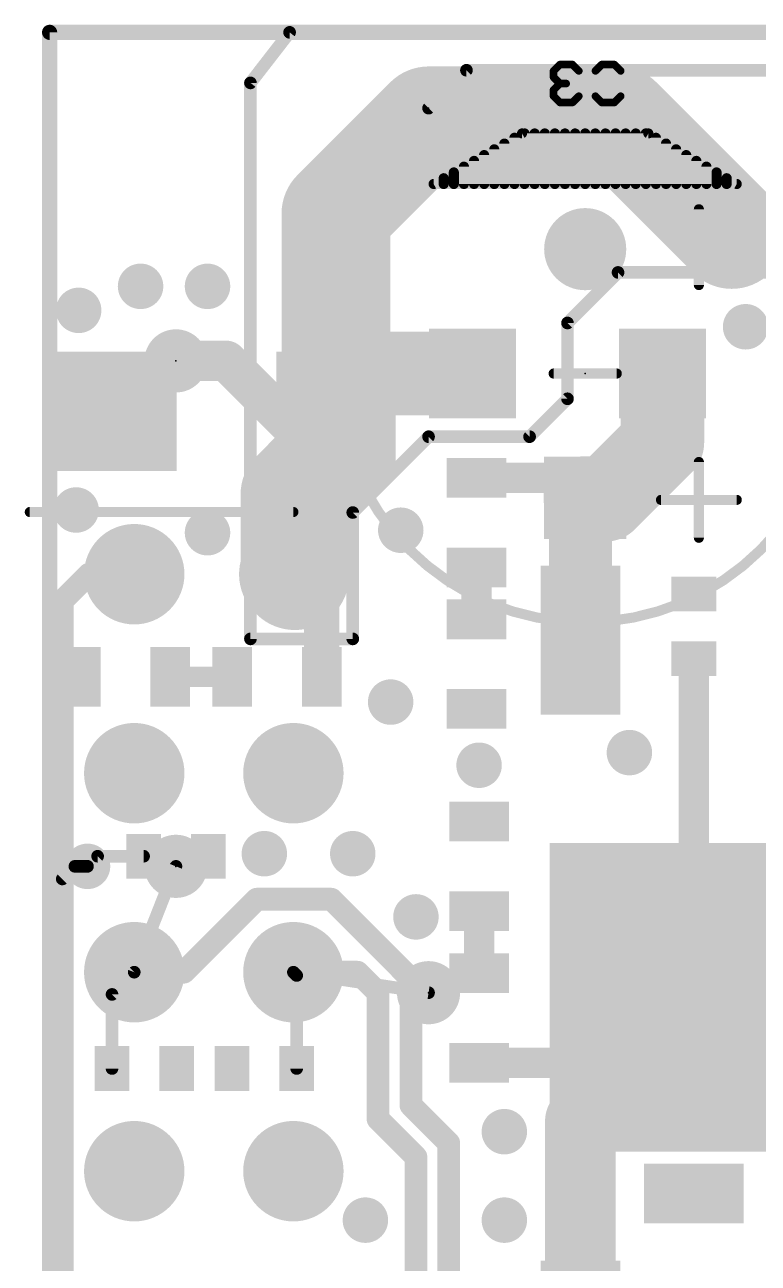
# Model space of a CAD drawing. Extents: x 0 to 54.4, y 0.4 to 50.9.
# Drawn here: x 0.01 to 14.76, y 25.55 to 50.44 of the extents above; entities that cross this region are included whole.
import ezdxf

# ---------------------------------------------------------------- set-up
doc = ezdxf.new("R2010")
doc.units = 0
for name, color, linetype in [('1', 22, 'CONTINUOUS'), ('16', 175, 'CONTINUOUS'), ('17', 82, 'CONTINUOUS'), ('18', 82, 'CONTINUOUS'), ('22', 253, 'CONTINUOUS'), ('24', 7, 'CONTINUOUS'), ('26', 253, 'CONTINUOUS')]:
    doc.layers.add(name, color=color, linetype=linetype)

# ---------------------------------------------------------------- blocks, each defined once
blk = doc.blocks.new('RECT')
blk.add_solid([(-0.5, -0.5), (0.5, -0.5), (-0.5, 0.5), (0.5, 0.5)])
blk = doc.blocks.new('ROUNDP')
at = {"const_width": 0.5}
blk.add_lwpolyline([(0, -0.25, 1), (0, 0.25, 1), (0, -0.25)], format="xyb", dxfattribs=at)
blk = doc.blocks.new('SQUAREP')
blk.add_solid([(-0.5, -0.5), (0.5, -0.5), (-0.5, 0.5), (0.5, 0.5)])
blk = doc.blocks.new('PIE')
at = {"const_width": 0.5}
blk.add_lwpolyline([(0, -0.25, 1), (0, 0.25, 1), (0, -0.25)], format="xyb", dxfattribs=at)
blk = doc.blocks.new('ROUNDV')
at = {"const_width": 0.5}
blk.add_lwpolyline([(0, -0.25, 1), (0, 0.25, 1), (0, -0.25)], format="xyb", dxfattribs=at)

msp = doc.modelspace()

# ---------------------------------------------------------------- linework, layer by layer
at = {"layer": '1'}
for points, const_width in [([(54.102, 50.292), (0.508, 50.292)], 0.254), ([(0.508, 50.292), (0.508, 0.508)], 0.254), ([(4.5466, 49.276), (5.334, 50.292)], 0.254), ([(5.334, 50.292), (16.764, 50.292)], 0.254), ([(6.264, 46.65), (8.128, 48.514)], 2.1844), ([(8.128, 48.514), (11.938, 48.514)], 2.1844), ([(11.938, 48.514), (14.224, 46.228)], 2.1844), ([(4.5466, 38.1), (4.5466, 49.276)], 0.254), ([(6.264, 43.18), (6.264, 46.65)], 2.1844), ([(14.351, 46.101), (14.224, 46.228)], 0.6096), ([(17.1498, 46.101), (14.351, 46.101)], 0.6096), ([(11.938, 45.466), (10.922, 44.45)], 0.254), ([(17.78, 45.466), (11.938, 45.466)], 0.254), ([(10.922, 44.45), (10.922, 42.926)], 0.254), ([(6.264, 42.672), (6.264, 43.18)], 2.1844), ([(6.518, 43.434), (6.264, 43.18)], 1.6764), ([(9.012, 43.434), (6.518, 43.434)], 1.6764), ([(12.832, 43.434), (12.832, 42.042)], 1.6764), ([(6.264, 42.672), (6.264, 41.824)], 2.1844), ([(1.128, 42.698), (1.864, 42.672)], 0.4064), ([(5.4398, 40.9998), (6.264, 41.824)], 2.1844), ([(10.922, 42.926), (10.16, 42.164)], 0.254), ([(12.832, 42.042), (11.684, 40.894)], 1.6764), ([(5.4398, 39.37), (5.4398, 40.9998)], 2.1844), ([(8.128, 42.164), (6.604, 40.64)], 0.254), ([(10.16, 42.164), (8.128, 42.164)], 0.254), ([(9.0932, 41.3368), (10.8748, 41.3368)], 0.6096), ([(11.2776, 40.934), (11.644, 40.934)], 1.6764), ([(10.8748, 41.3368), (11.2776, 40.934)], 0.6096), ([(11.644, 40.934), (11.684, 40.894)], 1.6764), ([(11.182, 40.8384), (11.2776, 40.934)], 1.27), ([(11.182, 38.074), (11.182, 40.8384)], 1.27), ([(6.604, 40.64), (6.604, 38.1)], 0.254), ([(5.4398, 39.37), (5.4098, 39.4)], 2.1844), ([(9.0932, 38.492), (9.0932, 39.5368)], 0.6096), ([(5.98, 38.8298), (5.4398, 39.37)], 0.7112), ([(5.98, 37.338), (5.98, 38.8298)], 0.7112), ([(6.604, 38.1), (4.5466, 38.1)], 0.254), ([(13.462, 37.704), (13.462, 30.894)], 0.6096), ([(4.18, 37.338), (2.932, 37.338)], 0.4064), ([(1.4732, 33.7312), (1.27, 33.528)], 0.254), ([(2.398, 33.7312), (1.4732, 33.7312)], 0.254), ([(3.206, 31.4), (4.6736, 32.8676)], 0.4572), ([(4.6736, 32.8676), (6.1722, 32.8676)], 0.4572), ([(6.1722, 32.8676), (7.7724, 31.2674)], 0.4572), ([(9.144, 32.628), (9.144, 31.38)], 0.6096), ([(2.2098, 31.4), (3.206, 31.4)], 0.4572), ([(5.4098, 31.4), (6.7, 31.4)], 0.4572), ([(6.7, 31.4), (7.112, 30.988)], 0.4572), ([(1.763, 30.9532), (2.2098, 31.4)], 0.254), ([(5.476, 31.3338), (5.4098, 31.4)], 0.254), ([(5.476, 29.464), (5.476, 31.3338)], 0.254), ([(7.7724, 31.2674), (7.7724, 28.7274)], 0.4572), ([(15.494, 30.386), (13.462, 30.894)], 1.27), ([(7.112, 30.988), (7.112, 28.448)], 0.4572), ([(12.4413, 29.6724), (13.462, 30.894)], 0.6096), ([(13.462, 28.862), (13.462, 30.894)], 0.6096), ([(1.763, 29.464), (1.763, 30.9532)], 0.254), ([(11.182, 28.4132), (12.4413, 29.6724)], 1.4224), ([(9.144, 29.58), (12.236, 29.58)], 0.6096), ([(12.236, 29.58), (12.4413, 29.6724)], 0.6096), ([(7.7724, 28.7274), (8.5344, 27.9654)], 0.4572), ([(11.182, 24.104), (11.182, 28.4132)], 1.4224), ([(7.112, 28.448), (7.874, 27.686)], 0.4572), ([(8.5344, 27.9654), (8.5344, 13.9954)], 0.4572), ([(7.874, 27.686), (7.874, 13.716)], 0.4572)]:
    msp.add_lwpolyline(points, dxfattribs=dict(at, const_width=const_width))
for points, const_width in [([(0.508, 50.3555, 1), (0.508, 50.2285)], 0.127), ([(0.5715, 50.292, 1), (0.4445, 50.292)], 0.127), ([(5.334, 50.3555, 1), (5.334, 50.2285)], 0.127), ([(5.3842, 50.2531, 1), (5.2838, 50.3309)], 0.127), ([(8.128, 49.0601, 1), (8.128, 47.9679)], 1.0922), ([(8.5142, 48.1278, 1), (7.7418, 48.9002)], 1.0922), ([(12.3242, 48.9002, 1), (11.5518, 48.1278)], 1.0922), ([(11.938, 47.9679, 1), (11.938, 49.0601)], 1.0922), ([(4.6101, 49.276, 1), (4.4831, 49.276)], 0.127), ([(4.4964, 49.3149, 1), (4.5968, 49.2371)], 0.127), ([(5.8778, 47.0362, 1), (6.6502, 46.2638)], 1.0922), ([(6.8101, 46.65, 1), (5.7179, 46.65)], 1.0922), ([(13.8378, 45.8418, 1), (14.6102, 46.6142)], 1.0922), ([(14.3318, 46.3358, 1), (14.1162, 46.1202)], 0.3048), ([(14.351, 46.2534, 1), (14.351, 45.9486)], 0.3048), ([(14.2432, 45.9932, 1), (14.4588, 46.2088)], 0.3048), ([(11.938, 45.5295, 1), (11.938, 45.4025)], 0.127), ([(11.9829, 45.4211, 1), (11.8931, 45.5109)], 0.127), ([(10.9855, 44.45, 1), (10.8585, 44.45)], 0.127), ([(10.8771, 44.4949, 1), (10.9669, 44.4051)], 0.127), ([(6.8101, 43.18, 1), (5.7179, 43.18)], 1.0922), ([(6.518, 43.8531, 1), (6.518, 43.0149)], 0.8382), ([(6.8143, 43.1377, 1), (6.2217, 43.7303)], 0.8382), ([(9.012, 43.0149, 1), (9.012, 43.8531)], 0.8382), ([(13.2511, 43.434, 1), (12.4129, 43.434)], 0.8382), ([(5.9677, 43.4763, 1), (6.5603, 42.8837)], 0.8382), ([(6.8101, 42.672, 1), (5.7179, 42.672)], 1.0922), ([(5.7179, 43.18, 1), (6.8101, 43.18)], 1.0922), ([(5.7179, 42.672, 1), (6.8101, 42.672)], 1.0922), ([(1.1316, 42.7995, 1), (1.1244, 42.5965)], 0.2032), ([(1.8604, 42.5705, 1), (1.8676, 42.7735)], 0.2032), ([(6.6502, 41.4378, 1), (5.8778, 42.2102)], 1.0922), ([(10.8585, 42.926, 1), (10.9855, 42.926)], 0.127), ([(10.9669, 42.8811, 1), (10.8771, 42.9709)], 0.127), ([(13.1283, 41.7457, 1), (12.5357, 42.3383)], 0.8382), ([(5.7179, 41.824, 1), (6.8101, 41.824)], 1.0922), ([(12.4129, 42.042, 1), (13.2511, 42.042)], 0.8382), ([(5.9859, 40.9998, 1), (4.8937, 40.9998)], 1.0922), ([(8.128, 42.2275, 1), (8.128, 42.1005)], 0.127), ([(8.1729, 42.1191, 1), (8.0831, 42.2089)], 0.127), ([(10.1151, 42.2089, 1), (10.2049, 42.1191)], 0.127), ([(10.16, 42.1005, 1), (10.16, 42.2275)], 0.127), ([(5.0536, 41.386, 1), (5.826, 40.6136)], 1.0922), ([(9.0932, 41.4892, 1), (9.0932, 41.1844)], 0.3048), ([(11.2776, 41.3531, 1), (11.2776, 40.5149)], 0.8382), ([(10.9826, 41.4446, 1), (10.767, 41.229)], 0.3048), ([(10.8748, 41.1844, 1), (10.8748, 41.4892)], 0.3048), ([(11.9403, 41.2303, 1), (11.3477, 40.6377)], 0.8382), ([(11.3877, 41.1903, 1), (11.9803, 40.5977)], 0.8382), ([(11.3877, 40.5977, 1), (11.9803, 41.1903)], 0.8382), ([(11.644, 40.5149, 1), (11.644, 41.3531)], 0.8382), ([(11.4995, 40.8384, 1), (10.8645, 40.8384)], 0.635), ([(10.9575, 41.0629, 1), (11.4065, 40.6139)], 0.635), ([(11.5021, 40.7095, 1), (11.0531, 41.1585)], 0.635), ([(11.1698, 40.8262, 1), (11.3854, 41.0418)], 0.3048), ([(6.6675, 40.64, 1), (6.5405, 40.64)], 0.127), ([(6.5591, 40.6849, 1), (6.6489, 40.5951)], 0.127), ([(5.796, 39.7862, 1), (5.0236, 39.0138)], 1.0922), ([(5.0536, 38.9838, 1), (5.826, 39.7562)], 1.0922), ([(4.8937, 39.37, 1), (5.9859, 39.37)], 1.0922), ([(9.2456, 39.5368, 1), (8.9408, 39.5368)], 0.3048), ([(5.5655, 39.4957, 1), (5.3141, 39.2443)], 0.3556), ([(6.1578, 38.8298, 1), (5.8022, 38.8298)], 0.3556), ([(5.8543, 38.7041, 1), (6.1057, 38.9555)], 0.3556), ([(8.9408, 38.492, 1), (9.2456, 38.492)], 0.3048), ([(10.8645, 38.074, 1), (11.4995, 38.074)], 0.635), ([(4.5466, 38.1635, 1), (4.5466, 38.0365)], 0.127), ([(4.4831, 38.1, 1), (4.6101, 38.1)], 0.127), ([(6.5405, 38.1, 1), (6.6675, 38.1)], 0.127), ([(6.604, 38.0365, 1), (6.604, 38.1635)], 0.127), ([(13.6144, 37.704, 1), (13.3096, 37.704)], 0.3048), ([(2.932, 37.4396, 1), (2.932, 37.2364)], 0.2032), ([(4.18, 37.2364, 1), (4.18, 37.4396)], 0.2032), ([(5.8022, 37.338, 1), (6.1578, 37.338)], 0.3556), ([(1.4732, 33.7947, 1), (1.4732, 33.6677)], 0.127), ([(1.5181, 33.6863, 1), (1.4283, 33.7761)], 0.127), ([(2.398, 33.6677, 1), (2.398, 33.7947)], 0.127), ([(1.2251, 33.5729, 1), (1.3149, 33.4831)], 0.127), ([(4.6736, 32.9819, 1), (4.6736, 32.7533)], 0.2286), ([(4.7544, 32.7868, 1), (4.5928, 32.9484)], 0.2286), ([(6.253, 32.9484, 1), (6.0914, 32.7868)], 0.2286), ([(6.1722, 32.7533, 1), (6.1722, 32.9819)], 0.2286), ([(9.2964, 32.628, 1), (8.9916, 32.628)], 0.3048), ([(2.2098, 31.5143, 1), (2.2098, 31.2857)], 0.2286), ([(3.206, 31.2857, 1), (3.206, 31.5143)], 0.2286), ([(5.4098, 31.5143, 1), (5.4098, 31.2857)], 0.2286), ([(6.7808, 31.4808, 1), (6.6192, 31.3192)], 0.2286), ([(6.7, 31.2857, 1), (6.7, 31.5143)], 0.2286), ([(2.2547, 31.3551, 1), (2.1649, 31.4449)], 0.127), ([(3.1252, 31.4808, 1), (3.2868, 31.3192)], 0.2286), ([(5.4547, 31.4449, 1), (5.3649, 31.3551)], 0.127), ([(5.5395, 31.3338, 1), (5.4125, 31.3338)], 0.127), ([(5.4311, 31.2889, 1), (5.5209, 31.3787)], 0.127), ([(7.8867, 31.2674, 1), (7.6581, 31.2674)], 0.2286), ([(7.6916, 31.1866, 1), (7.8532, 31.3482)], 0.2286), ([(8.9916, 31.38, 1), (9.2964, 31.38)], 0.3048), ([(13.539, 31.202, 1), (13.385, 30.586)], 0.635), ([(7.2263, 30.988, 1), (6.9977, 30.988)], 0.2286), ([(7.0312, 30.9072, 1), (7.1928, 31.0688)], 0.2286), ([(13.6144, 30.894, 1), (13.3096, 30.894)], 0.3048), ([(13.5789, 30.7963, 1), (13.3451, 30.9917)], 0.3048), ([(1.8265, 30.9532, 1), (1.6995, 30.9532)], 0.127), ([(1.7181, 30.9981, 1), (1.8079, 30.9083)], 0.127), ([(13.3096, 30.894, 1), (13.6144, 30.894)], 0.3048), ([(12.6927, 29.421, 1), (12.1898, 29.9239)], 0.7112), ([(9.144, 29.7324, 1), (9.144, 29.4276)], 0.3048), ([(12.236, 29.4276, 1), (12.236, 29.7324)], 0.3048), ([(12.3243, 29.7701, 1), (12.5582, 29.5747)], 0.3048), ([(12.5038, 29.5334, 1), (12.3787, 29.8114)], 0.3048), ([(12.1734, 29.719, 1), (12.2986, 29.441)], 0.3048), ([(1.6995, 29.464, 1), (1.8265, 29.464)], 0.127), ([(5.4125, 29.464, 1), (5.5395, 29.464)], 0.127), ([(7.8532, 28.8082, 1), (7.6916, 28.6466)], 0.2286), ([(11.5376, 28.4132, 1), (10.8264, 28.4132)], 0.7112), ([(10.9306, 28.6646, 1), (11.4334, 28.1617)], 0.7112), ([(13.3096, 28.862, 1), (13.6144, 28.862)], 0.3048), ([(7.1928, 28.5288, 1), (7.0312, 28.3672)], 0.2286), ([(7.6581, 28.7274, 1), (7.8867, 28.7274)], 0.2286), ([(6.9977, 28.448, 1), (7.2263, 28.448)], 0.2286), ([(8.6487, 27.9654, 1), (8.4201, 27.9654)], 0.2286), ([(8.4536, 27.8846, 1), (8.6152, 28.0462)], 0.2286), ([(7.9883, 27.686, 1), (7.7597, 27.686)], 0.2286), ([(7.7932, 27.6052, 1), (7.9548, 27.7668)], 0.2286)]:
    msp.add_lwpolyline(points, format="xyb", dxfattribs=dict(at, const_width=const_width))
at = {"layer": '16'}
for points, const_width in [([(54.102, 50.292), (0.508, 50.292)], 0.3048), ([(0.508, 50.292), (0.508, 0.508)], 0.3048), ([(8.89, 49.53), (8.128, 48.768)], 0.254), ([(15.494, 49.53), (8.89, 49.53)], 0.254), ([(3.048, 43.688), (4.064, 43.688)], 0.8128), ([(4.064, 43.688), (5.588, 42.164)], 0.8128), ([(5.588, 42.164), (5.588, 39.5782)], 0.8128), ([(5.4398, 39.37), (5.4098, 39.4)], 1.0668), ([(5.588, 39.5782), (5.4098, 39.4)], 0.8128), ([(1.3, 39.4), (0.762, 38.862)], 0.4572), ([(2.2098, 39.4), (1.3, 39.4)], 0.4572), ([(0.762, 38.862), (0.762, 33.274)], 0.4572), ([(1.016, 33.528), (0.762, 33.274)], 0.254), ([(1.27, 33.528), (1.016, 33.528)], 0.254), ([(3.048, 33.528), (2.2098, 31.4)], 0.254), ([(0.762, 33.274), (0.762, 6.35)], 0.4572), ([(8.128, 30.988), (5.4098, 31.4)], 0.254)]:
    msp.add_lwpolyline(points, dxfattribs=dict(at, const_width=const_width))
for points, const_width in [([(0.508, 50.3682, 1), (0.508, 50.2158)], 0.1524), ([(0.5842, 50.292, 1), (0.4318, 50.292)], 0.1524), ([(8.89, 49.5935, 1), (8.89, 49.4665)], 0.127), ([(8.9349, 49.4851, 1), (8.8451, 49.5749)], 0.127), ([(8.0831, 48.8129, 1), (8.1729, 48.7231)], 0.127), ([(3.048, 43.8912, 1), (3.048, 43.4848)], 0.4064), ([(4.2077, 43.8317, 1), (3.9203, 43.5443)], 0.4064), ([(4.064, 43.4848, 1), (4.064, 43.8912)], 0.4064), ([(5.7912, 42.164, 1), (5.3848, 42.164)], 0.4064), ([(5.4443, 42.0203, 1), (5.7317, 42.3077)], 0.4064), ([(5.5984, 39.5886, 1), (5.2212, 39.2114)], 0.5334), ([(5.7317, 39.4345, 1), (5.4443, 39.7219)], 0.4064), ([(1.3, 39.5143, 1), (1.3, 39.2857)], 0.2286), ([(1.3808, 39.3192, 1), (1.2192, 39.4808)], 0.2286), ([(2.2098, 39.2857, 1), (2.2098, 39.5143)], 0.2286), ([(5.2512, 39.1814, 1), (5.6284, 39.5586)], 0.5334), ([(5.2661, 39.5437, 1), (5.5535, 39.2563)], 0.4064), ([(5.3848, 39.5782, 1), (5.7912, 39.5782)], 0.4064), ([(0.8763, 38.862, 1), (0.6477, 38.862)], 0.2286), ([(0.6812, 38.9428, 1), (0.8428, 38.7812)], 0.2286), ([(1.016, 33.5915, 1), (1.016, 33.4645)], 0.127), ([(1.0609, 33.4831, 1), (0.9711, 33.5729)], 0.127), ([(1.27, 33.4645, 1), (1.27, 33.5915)], 0.127), ([(3.1071, 33.5047, 1), (2.9889, 33.5513)], 0.127), ([(0.8763, 33.274, 1), (0.6477, 33.274)], 0.2286), ([(0.6477, 33.274, 1), (0.8763, 33.274)], 0.2286), ([(0.7171, 33.3189, 1), (0.8069, 33.2291)], 0.127), ([(2.1507, 31.4233, 1), (2.2689, 31.3767)], 0.127), ([(5.4193, 31.4628, 1), (5.4003, 31.3372)], 0.127), ([(8.1185, 30.9252, 1), (8.1375, 31.0508)], 0.127)]:
    msp.add_lwpolyline(points, format="xyb", dxfattribs=dict(at, const_width=const_width))
at = {"layer": '22'}
for points, const_width in [([(11.2776, 38.434, 1), (11.2776, 48.434, 1), (11.2776, 38.434)], 0.2032), ([(10.0076, 48.3108, 1), (10.0076, 48.2092)], 0.1016), ([(10.0328, 48.2159, 1), (9.9824, 48.3041)], 0.1016), ([(10.1092, 48.26, 1), (10.0076, 48.26)], 0.1016), ([(10.3124, 48.26, 1), (10.2108, 48.26)], 0.1016), ([(10.5156, 48.26, 1), (10.414, 48.26)], 0.1016), ([(10.7188, 48.26, 1), (10.6172, 48.26)], 0.1016), ([(10.922, 48.26, 1), (10.8204, 48.26)], 0.1016), ([(11.1252, 48.26, 1), (11.0236, 48.26)], 0.1016), ([(11.3284, 48.26, 1), (11.2268, 48.26)], 0.1016), ([(11.5316, 48.26, 1), (11.43, 48.26)], 0.1016), ([(11.7348, 48.26, 1), (11.6332, 48.26)], 0.1016), ([(11.938, 48.26, 1), (11.8364, 48.26)], 0.1016), ([(12.1412, 48.26, 1), (12.0396, 48.26)], 0.1016), ([(12.3444, 48.26, 1), (12.2428, 48.26)], 0.1016), ([(12.5476, 48.26, 1), (12.446, 48.26)], 0.1016), ([(12.5728, 48.3041, 1), (12.5224, 48.2159)], 0.1016), ([(12.5476, 48.2092, 1), (12.5476, 48.3108)], 0.1016), ([(9.7028, 48.0568, 1), (9.6012, 48.0568)], 0.1016), ([(9.906, 48.1729, 1), (9.8044, 48.1729)], 0.1016), ([(12.7508, 48.1729, 1), (12.6492, 48.1729)], 0.1016), ([(12.954, 48.0568, 1), (12.8524, 48.0568)], 0.1016), ([(9.0932, 47.7085, 1), (8.9916, 47.7085)], 0.1016), ([(9.2964, 47.8246, 1), (9.1948, 47.8246)], 0.1016), ([(9.4996, 47.9407, 1), (9.398, 47.9407)], 0.1016), ([(13.1572, 47.9407, 1), (13.0556, 47.9407)], 0.1016), ([(13.3604, 47.8246, 1), (13.2588, 47.8246)], 0.1016), ([(13.5636, 47.7085, 1), (13.462, 47.7085)], 0.1016), ([(8.6868, 47.4762, 1), (8.5852, 47.4762)], 0.1016), ([(8.89, 47.5923, 1), (8.7884, 47.5923)], 0.1016), ([(13.7668, 47.5923, 1), (13.6652, 47.5923)], 0.1016), ([(13.97, 47.4762, 1), (13.8684, 47.4762)], 0.1016), ([(8.2296, 47.2948, 1), (8.2296, 47.1932)], 0.1016), ([(8.2044, 47.2881, 1), (8.2548, 47.1999)], 0.1016), ([(8.4836, 47.3601, 1), (8.382, 47.3601)], 0.1016), ([(14.1732, 47.3601, 1), (14.0716, 47.3601)], 0.1016), ([(14.3004, 47.1999, 1), (14.3508, 47.2881)], 0.1016), ([(14.3256, 47.1932, 1), (14.3256, 47.2948)], 0.1016), ([(8.382, 47.244, 1), (8.4836, 47.244)], 0.1016), ([(8.5852, 47.244, 1), (8.6868, 47.244)], 0.1016), ([(8.7884, 47.244, 1), (8.89, 47.244)], 0.1016), ([(8.9916, 47.244, 1), (9.0932, 47.244)], 0.1016), ([(9.1948, 47.244, 1), (9.2964, 47.244)], 0.1016), ([(9.398, 47.244, 1), (9.4996, 47.244)], 0.1016), ([(9.6012, 47.244, 1), (9.7028, 47.244)], 0.1016), ([(9.8044, 47.244, 1), (9.906, 47.244)], 0.1016), ([(10.0076, 47.244, 1), (10.1092, 47.244)], 0.1016), ([(10.2108, 47.244, 1), (10.3124, 47.244)], 0.1016), ([(10.414, 47.244, 1), (10.5156, 47.244)], 0.1016), ([(10.6172, 47.244, 1), (10.7188, 47.244)], 0.1016), ([(10.8204, 47.244, 1), (10.922, 47.244)], 0.1016), ([(11.0236, 47.244, 1), (11.1252, 47.244)], 0.1016), ([(11.2268, 47.244, 1), (11.3284, 47.244)], 0.1016), ([(11.43, 47.244, 1), (11.5316, 47.244)], 0.1016), ([(11.6332, 47.244, 1), (11.7348, 47.244)], 0.1016), ([(11.8364, 47.244, 1), (11.938, 47.244)], 0.1016), ([(12.0396, 47.244, 1), (12.1412, 47.244)], 0.1016), ([(12.2428, 47.244, 1), (12.3444, 47.244)], 0.1016), ([(12.446, 47.244, 1), (12.5476, 47.244)], 0.1016), ([(12.6492, 47.244, 1), (12.7508, 47.244)], 0.1016), ([(12.8524, 47.244, 1), (12.954, 47.244)], 0.1016), ([(13.0556, 47.244, 1), (13.1572, 47.244)], 0.1016), ([(13.2588, 47.244, 1), (13.3604, 47.244)], 0.1016), ([(13.462, 47.244, 1), (13.5636, 47.244)], 0.1016), ([(13.6652, 47.244, 1), (13.7668, 47.244)], 0.1016), ([(13.8684, 47.244, 1), (13.97, 47.244)], 0.1016), ([(14.0716, 47.244, 1), (14.1732, 47.244)], 0.1016), ([(13.6144, 46.736, 1), (13.5128, 46.736)], 0.1016), ([(13.5128, 45.212, 1), (13.6144, 45.212)], 0.1016), ([(10.6426, 43.4848, 1), (10.6426, 43.3832)], 0.1016), ([(11.9126, 43.3832, 1), (11.9126, 43.4848)], 0.1016), ([(13.6144, 41.656, 1), (13.5128, 41.656)], 0.1016), ([(12.8016, 40.9448, 1), (12.8016, 40.8432)], 0.1016), ([(14.3256, 40.8432, 1), (14.3256, 40.9448)], 0.1016), ([(0.1098, 40.7008, 1), (0.1098, 40.5992)], 0.1016), ([(5.4098, 40.5992, 1), (5.4098, 40.7008)], 0.1016), ([(13.5128, 40.132, 1), (13.6144, 40.132)], 0.1016)]:
    msp.add_lwpolyline(points, format="xyb", dxfattribs=dict(at, const_width=const_width))
at = {"layer": '22', "const_width": 0.2032}
for points in [[(8.2296, 47.244), (10.0076, 48.26)], [(10.0076, 48.26), (12.5476, 48.26)], [(10.0584, 47.244), (10.0584, 48.26)], [(10.2616, 47.244), (10.2616, 48.26)], [(10.4648, 47.244), (10.4648, 48.26)], [(10.668, 47.244), (10.668, 48.26)], [(10.8712, 47.244), (10.8712, 48.26)], [(11.0744, 47.244), (11.0744, 48.26)], [(11.2776, 47.244), (11.2776, 48.26)], [(11.4808, 47.244), (11.4808, 48.26)], [(11.684, 47.244), (11.684, 48.26)], [(11.8872, 47.244), (11.8872, 48.26)], [(12.0904, 47.244), (12.0904, 48.26)], [(12.2936, 47.244), (12.2936, 48.26)], [(12.4968, 47.244), (12.4968, 48.26)], [(12.5476, 48.26), (14.3256, 47.244)], [(9.652, 47.244), (9.652, 48.0568)], [(9.8552, 47.244), (9.8552, 48.1729)], [(12.7, 47.244), (12.7, 48.1729)], [(12.9032, 47.244), (12.9032, 48.0568)], [(9.0424, 47.244), (9.0424, 47.7085)], [(9.2456, 47.244), (9.2456, 47.8246)], [(9.4488, 47.244), (9.4488, 47.9407)], [(13.1064, 47.244), (13.1064, 47.9407)], [(13.3096, 47.244), (13.3096, 47.8246)], [(13.5128, 47.244), (13.5128, 47.7085)], [(8.636, 47.244), (8.636, 47.4762)], [(8.8392, 47.244), (8.8392, 47.5923)], [(13.716, 47.244), (13.716, 47.5923)], [(13.9192, 47.244), (13.9192, 47.4762)], [(14.3256, 47.244), (8.2296, 47.244)], [(8.4328, 47.244), (8.4328, 47.3601)], [(14.1224, 47.244), (14.1224, 47.3601)], [(13.5636, 45.212), (13.5636, 46.736)], [(11.9126, 43.434), (10.6426, 43.434)], [(13.5636, 40.132), (13.5636, 41.656)], [(12.8016, 40.894), (14.3256, 40.894)], [(5.4098, 40.65), (0.1098, 40.65)]]:
    msp.add_lwpolyline(points, dxfattribs=at)
at = {"layer": '24'}
for p in [(8.128, 48.768), (3.048, 43.688), (11.2776, 43.434), (3.048, 33.528), (8.128, 30.988)]:
    msp.add_point(p, dxfattribs=at)
at = {"layer": '26', "const_width": 0.1524}
for points in [[(10.7685, 49.6445), (10.6414, 49.5173)], [(10.6414, 49.5173), (10.6414, 49.3902)], [(11.0227, 49.6445), (10.7685, 49.6445)], [(11.1498, 49.5173), (11.0227, 49.6445)], [(11.4834, 49.5173), (11.6105, 49.6445)], [(11.6105, 49.6445), (11.8647, 49.6445)], [(11.8647, 49.6445), (11.9918, 49.5173)], [(11.9918, 49.5173), (11.9918, 49.0089)], [(10.6414, 49.3902), (10.7685, 49.2631)], [(10.7685, 49.2631), (10.6414, 49.136)], [(10.7685, 49.2631), (10.8956, 49.2631)], [(10.6414, 49.136), (10.6414, 49.0089)], [(10.6414, 49.0089), (10.7685, 48.8818)], [(11.0227, 48.8818), (11.1498, 49.0089)], [(11.6105, 48.8818), (11.4834, 49.0089)], [(11.9918, 49.0089), (11.8647, 48.8818)], [(10.7685, 48.8818), (11.0227, 48.8818)], [(11.8647, 48.8818), (11.6105, 48.8818)]]:
    msp.add_lwpolyline(points, dxfattribs=at)
at = {"layer": '26', "const_width": 0.0762}
for points in [[(10.6795, 49.5173, 1), (10.6033, 49.5173)], [(10.6145, 49.5443, 1), (10.6683, 49.4904)], [(10.7685, 49.6826, 1), (10.7685, 49.6064)], [(10.7955, 49.6175, 1), (10.7416, 49.6714)], [(11.0497, 49.6714, 1), (10.9958, 49.6175)], [(11.0227, 49.6064, 1), (11.0227, 49.6826)], [(11.1229, 49.4904, 1), (11.1768, 49.5443)], [(11.4564, 49.5443, 1), (11.5103, 49.4904)], [(11.6105, 49.6826, 1), (11.6105, 49.6064)], [(11.6374, 49.6175, 1), (11.5835, 49.6714)], [(11.8916, 49.6714, 1), (11.8378, 49.6175)], [(11.8647, 49.6064, 1), (11.8647, 49.6826)], [(12.0299, 49.5173, 1), (11.9537, 49.5173)], [(11.9649, 49.4904, 1), (12.0187, 49.5443)], [(10.6683, 49.4172, 1), (10.6145, 49.3633)], [(10.6033, 49.3902, 1), (10.6795, 49.3902)], [(10.7685, 49.3012, 1), (10.7685, 49.225)], [(10.7955, 49.2362, 1), (10.7416, 49.2901)], [(10.7416, 49.2362, 1), (10.7955, 49.2901)], [(10.8956, 49.225, 1), (10.8956, 49.3012)], [(10.6795, 49.136, 1), (10.6033, 49.136)], [(10.6145, 49.163, 1), (10.6683, 49.1091)], [(10.6683, 49.0359, 1), (10.6145, 48.982)], [(10.6033, 49.0089, 1), (10.6795, 49.0089)], [(11.1768, 48.982, 1), (11.1229, 49.0359)], [(11.5103, 49.0359, 1), (11.4564, 48.982)], [(11.9537, 49.0089, 1), (12.0299, 49.0089)], [(12.0187, 48.982, 1), (11.9649, 49.0359)], [(10.7685, 48.9199, 1), (10.7685, 48.8437)], [(10.7416, 48.8549, 1), (10.7954, 48.9087)], [(10.9958, 48.9087, 1), (11.0497, 48.8549)], [(11.0227, 48.8437, 1), (11.0227, 48.9199)], [(11.6105, 48.9199, 1), (11.6105, 48.8437)], [(11.5835, 48.8549, 1), (11.6374, 48.9087)], [(11.8378, 48.9087, 1), (11.8916, 48.8549)], [(11.8647, 48.8437, 1), (11.8647, 48.9199)]]:
    msp.add_lwpolyline(points, format="xyb", dxfattribs=at)

# ---------------------------------------------------------------- block references
at = {"layer": '1'}
for p, xscale, yscale, rotation in [((9.012, 43.434), 1.75, 1.8, 180), ((1.864, 42.672), 2.4, 2.4, 180), ((6.264, 42.672), 2.4, 2.4, 180), ((9.0932, 41.3368), 0.8, 1.2, 270), ((9.0932, 39.5368), 0.8, 1.2, 270), ((11.182, 38.074), 1.6, 3, 180), ((13.462, 39.004), 0.7, 0.9, 270), ((9.0932, 38.492), 0.8, 1.2, 270), ((1.132, 37.338), 0.8, 1.2, 180), ((2.932, 37.338), 0.8, 1.2, 180), ((4.18, 37.338), 0.8, 1.2, 180), ((5.98, 37.338), 0.8, 1.2, 180), ((13.462, 37.704), 0.7, 0.9, 270), ((9.0932, 36.692), 0.8, 1.2, 270), ((9.144, 34.428), 0.8, 1.2, 90), ((13.462, 30.894), 5.8, 6.2, 180), ((9.144, 32.628), 0.8, 1.2, 90), ((9.144, 31.38), 0.8, 1.2, 90), ((4.176, 29.464), 0.7, 0.9, 180), ((5.476, 29.464), 0.7, 0.9, 180), ((9.144, 29.58), 0.8, 1.2, 90), ((13.462, 26.9492), 1.2, 2, 90), ((11.182, 24.104), 1.6, 3, 180)]:
    msp.add_blockref('RECT', p, dxfattribs=dict(at, xscale=xscale, yscale=yscale, rotation=rotation))
for p, xscale, yscale in [((12.832, 43.434), 1.75, 1.8), ((2.398, 33.7312), 0.7, 0.9), ((3.698, 33.7312), 0.7, 0.9), ((1.763, 29.464), 0.7, 0.9), ((3.063, 29.464), 0.7, 0.9)]:
    msp.add_blockref('RECT', p, dxfattribs=dict(at, xscale=xscale, yscale=yscale))
at = {"layer": '16', "xscale": 1.27, "yscale": 1.27}
for p in [(8.128, 48.768), (3.048, 43.688), (3.048, 33.528), (8.128, 30.988)]:
    msp.add_blockref('PIE', p, dxfattribs=at)
at = {"layer": '17', "rotation": 90}
for name, p, xscale, yscale in [('ROUNDP', (11.2776, 45.934), 1.651, 1.651), ('ROUNDP', (11.2776, 45.934), 1.651, 1.651), ('SQUAREP', (11.2776, 40.934), 1.651, 1.651), ('SQUAREP', (11.2776, 40.934), 1.651, 1.651), ('ROUNDP', (2.2098, 39.4), 2.0193, 2.0193), ('ROUNDP', (2.2098, 39.4), 2.0193, 2.0193), ('ROUNDP', (5.4098, 39.4), 2.0193, 2.0193), ('ROUNDP', (5.4098, 39.4), 2.0193, 2.0193), ('ROUNDP', (2.2098, 35.4), 2.0193, 2.0193), ('ROUNDP', (2.2098, 35.4), 2.0193, 2.0193), ('ROUNDP', (5.4098, 35.4), 2.0193, 2.0193), ('ROUNDP', (5.4098, 35.4), 2.0193, 2.0193), ('ROUNDP', (2.2098, 31.4), 2.0193, 2.0193), ('ROUNDP', (2.2098, 31.4), 2.0193, 2.0193), ('ROUNDP', (5.4098, 31.4), 2.0193, 2.0193), ('ROUNDP', (5.4098, 31.4), 2.0193, 2.0193), ('ROUNDP', (2.2098, 27.4), 2.0193, 2.0193), ('ROUNDP', (2.2098, 27.4), 2.0193, 2.0193), ('ROUNDP', (5.4098, 27.4), 2.0193, 2.0193), ('ROUNDP', (5.4098, 27.4), 2.0193, 2.0193)]:
    msp.add_blockref(name, p, dxfattribs=dict(at, xscale=xscale, yscale=yscale))
at = {"layer": '18', "xscale": 0.9144, "yscale": 0.9144}
for p in [(2.3368, 45.1866), (2.3368, 45.1866), (3.683, 45.1866), (3.683, 45.1866), (1.0922, 44.704), (1.0922, 44.704), (14.5034, 44.3738), (14.5034, 44.3738), (1.0414, 40.6908), (1.0414, 40.6908), (3.683, 40.2336), (3.683, 40.2336), (7.5692, 40.2844), (7.5692, 40.2844), (7.366, 36.83), (7.366, 36.83), (12.1666, 35.814), (12.1666, 35.814), (9.144, 35.56), (9.144, 35.56), (4.826, 33.782), (4.826, 33.782), (6.604, 33.782), (6.604, 33.782), (1.27, 33.528), (1.27, 33.528), (7.874, 32.512), (7.874, 32.512), (9.652, 28.194), (9.652, 28.194), (6.858, 26.416), (6.858, 26.416), (9.652, 26.416), (9.652, 26.416)]:
    msp.add_blockref('ROUNDV', p, dxfattribs=at)

doc.saveas('drawing.dxf')
